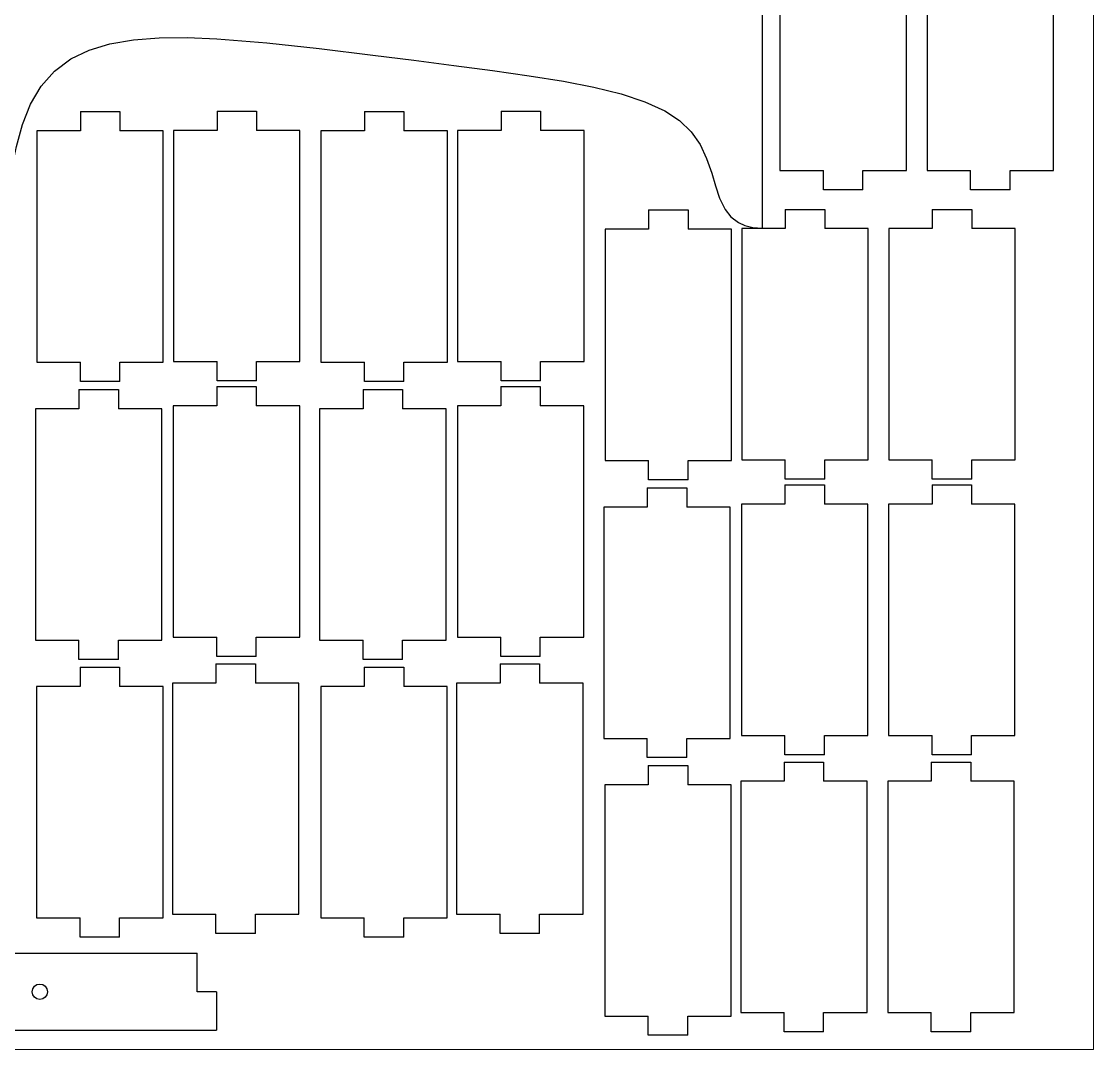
# Model space of a CAD drawing. Header units: millimetres. Extents: x -3928 to -434, y -548 to 1409.
# Drawn here: x -1447.7 to -1169.5, y -548 to -281.2 of the extents above; entities that cross this region are included whole.
import ezdxf

# ---------------------------------------------------------------- set-up
doc = ezdxf.new("R2010")
doc.units = ezdxf.units.MM
doc.header["$MEASUREMENT"] = 0
doc.layers.add('layer 1', color=7, linetype='Continuous')

msp = doc.modelspace()

# ---------------------------------------------------------------- linework, layer by layer
at = {"layer": 'layer 1', "color": 250, "lineweight": 9}
msp.add_lwpolyline([(-2369.48, -547.968), (-1169.48, -547.968), (-1169.48, 352.032), (-2369.48, 352.032), (-2369.48, -547.968)], close=True, dxfattribs=at)
at = {"layer": 'layer 1', "color": 1, "lineweight": 25}
for points in [[(-1250.8405, -259.8908), (-1250.8405, -259.8908), (-1250.8405, -319.8909), (-1250.8405, -319.8909)], [(-1218.0402, -319.8909), (-1218.0402, -319.8909), (-1218.0402, -259.8908), (-1218.0402, -259.8908)], [(-1212.6705, -259.8908), (-1212.6705, -259.8908), (-1212.6705, -319.8909), (-1212.6705, -319.8909)], [(-1179.8702, -319.8909), (-1179.8702, -319.8909), (-1179.8702, -259.8908), (-1179.8702, -259.8908)], [(-1255.4172, -334.839), (-1255.4172, -334.839), (-1255.4172, -273.3393), (-1255.4172, -273.3393)], [(-1432.3698, -304.6369), (-1432.3698, -304.6369), (-1422.1198, -304.6369), (-1422.1198, -304.6369)], [(-1432.3698, -304.6369), (-1432.3698, -304.6369), (-1432.3698, -309.6369), (-1432.3698, -309.6369)], [(-1422.1198, -304.6369), (-1422.1198, -304.6369), (-1422.1198, -309.6369), (-1422.1198, -309.6369)], [(-1396.9144, -304.4933), (-1396.9144, -304.4933), (-1386.6645, -304.4933), (-1386.6645, -304.4933)], [(-1396.9144, -304.4933), (-1396.9144, -304.4933), (-1396.9144, -309.4932), (-1396.9144, -309.4932)], [(-1386.6645, -304.4933), (-1386.6645, -304.4933), (-1386.6645, -309.4932), (-1386.6645, -309.4932)], [(-1358.6598, -304.6369), (-1358.6598, -304.6369), (-1348.4098, -304.6369), (-1348.4098, -304.6369)], [(-1358.6598, -304.6369), (-1358.6598, -304.6369), (-1358.6598, -309.6369), (-1358.6598, -309.6369)], [(-1348.4098, -304.6369), (-1348.4098, -304.6369), (-1348.4098, -309.6369), (-1348.4098, -309.6369)], [(-1323.2044, -304.4933), (-1323.2044, -304.4933), (-1312.9545, -304.4933), (-1312.9545, -304.4933)], [(-1323.2044, -304.4933), (-1323.2044, -304.4933), (-1323.2044, -309.4932), (-1323.2044, -309.4932)], [(-1312.9545, -304.4933), (-1312.9545, -304.4933), (-1312.9545, -309.4932), (-1312.9545, -309.4932)], [(-1443.6449, -309.6369), (-1443.6449, -309.6369), (-1443.6449, -369.637), (-1443.6449, -369.637)], [(-1432.3698, -309.6369), (-1432.3698, -309.6369), (-1443.6449, -309.6369), (-1443.6449, -309.6369)], [(-1410.8447, -309.6369), (-1410.8447, -309.6369), (-1422.1198, -309.6369), (-1422.1198, -309.6369)], [(-1410.8447, -369.637), (-1410.8447, -369.637), (-1410.8447, -309.6369), (-1410.8447, -309.6369)], [(-1408.1896, -309.4932), (-1408.1896, -309.4932), (-1408.1896, -369.4933), (-1408.1896, -369.4933)], [(-1396.9144, -309.4932), (-1396.9144, -309.4932), (-1408.1896, -309.4932), (-1408.1896, -309.4932)], [(-1375.3893, -309.4932), (-1375.3893, -309.4932), (-1386.6645, -309.4932), (-1386.6645, -309.4932)], [(-1375.3893, -369.4933), (-1375.3893, -369.4933), (-1375.3893, -309.4932), (-1375.3893, -309.4932)], [(-1369.9349, -309.6369), (-1369.9349, -309.6369), (-1369.9349, -369.637), (-1369.9349, -369.637)], [(-1358.6598, -309.6369), (-1358.6598, -309.6369), (-1369.9349, -309.6369), (-1369.9349, -309.6369)], [(-1337.1347, -309.6369), (-1337.1347, -309.6369), (-1348.4098, -309.6369), (-1348.4098, -309.6369)], [(-1337.1347, -369.637), (-1337.1347, -369.637), (-1337.1347, -309.6369), (-1337.1347, -309.6369)], [(-1334.4796, -309.4932), (-1334.4796, -309.4932), (-1334.4796, -369.4933), (-1334.4796, -369.4933)], [(-1323.2044, -309.4932), (-1323.2044, -309.4932), (-1334.4796, -309.4932), (-1334.4796, -309.4932)], [(-1301.6793, -309.4932), (-1301.6793, -309.4932), (-1312.9545, -309.4932), (-1312.9545, -309.4932)], [(-1301.6793, -369.4933), (-1301.6793, -369.4933), (-1301.6793, -309.4932), (-1301.6793, -309.4932)], [(-1250.8405, -319.8909), (-1250.8405, -319.8909), (-1239.5653, -319.8909), (-1239.5653, -319.8909)], [(-1239.5653, -324.8908), (-1239.5653, -324.8908), (-1239.5653, -319.8909), (-1239.5653, -319.8909)], [(-1229.3154, -324.8908), (-1229.3154, -324.8908), (-1229.3154, -319.8909), (-1229.3154, -319.8909)], [(-1229.3154, -319.8909), (-1229.3154, -319.8909), (-1218.0402, -319.8909), (-1218.0402, -319.8909)], [(-1212.6705, -319.8909), (-1212.6705, -319.8909), (-1201.3953, -319.8909), (-1201.3953, -319.8909)], [(-1201.3953, -324.8908), (-1201.3953, -324.8908), (-1201.3953, -319.8909), (-1201.3953, -319.8909)], [(-1191.1454, -324.8908), (-1191.1454, -324.8908), (-1191.1454, -319.8909), (-1191.1454, -319.8909)], [(-1191.1454, -319.8909), (-1191.1454, -319.8909), (-1179.8702, -319.8909), (-1179.8702, -319.8909)], [(-1229.3154, -324.8908), (-1229.3154, -324.8908), (-1239.5653, -324.8908), (-1239.5653, -324.8908)], [(-1191.1454, -324.8908), (-1191.1454, -324.8908), (-1201.3953, -324.8908), (-1201.3953, -324.8908)], [(-1284.9498, -330.1369), (-1284.9498, -330.1369), (-1274.6998, -330.1369), (-1274.6998, -330.1369)], [(-1284.9498, -330.1369), (-1284.9498, -330.1369), (-1284.9498, -335.1369), (-1284.9498, -335.1369)], [(-1274.6998, -330.1369), (-1274.6998, -330.1369), (-1274.6998, -335.1369), (-1274.6998, -335.1369)], [(-1249.4944, -329.9933), (-1249.4944, -329.9933), (-1239.2445, -329.9933), (-1239.2445, -329.9933)], [(-1249.4944, -329.9933), (-1249.4944, -329.9933), (-1249.4944, -334.9932), (-1249.4944, -334.9932)], [(-1239.2445, -329.9933), (-1239.2445, -329.9933), (-1239.2445, -334.9932), (-1239.2445, -334.9932)], [(-1211.3244, -329.9933), (-1211.3244, -329.9933), (-1201.0745, -329.9933), (-1201.0745, -329.9933)], [(-1211.3244, -329.9933), (-1211.3244, -329.9933), (-1211.3244, -334.9932), (-1211.3244, -334.9932)], [(-1201.0745, -329.9933), (-1201.0745, -329.9933), (-1201.0745, -334.9932), (-1201.0745, -334.9932)], [(-1296.2249, -335.1369), (-1296.2249, -335.1369), (-1296.2249, -395.137), (-1296.2249, -395.137)], [(-1284.9498, -335.1369), (-1284.9498, -335.1369), (-1296.2249, -335.1369), (-1296.2249, -335.1369)], [(-1263.4247, -335.1369), (-1263.4247, -335.1369), (-1274.6998, -335.1369), (-1274.6998, -335.1369)], [(-1263.4247, -395.137), (-1263.4247, -395.137), (-1263.4247, -335.1369), (-1263.4247, -335.1369)], [(-1260.7696, -334.9932), (-1260.7696, -334.9932), (-1260.7696, -394.9933), (-1260.7696, -394.9933)], [(-1249.4944, -334.9932), (-1249.4944, -334.9932), (-1260.7696, -334.9932), (-1260.7696, -334.9932)], [(-1227.9693, -334.9932), (-1227.9693, -334.9932), (-1239.2445, -334.9932), (-1239.2445, -334.9932)], [(-1227.9693, -394.9933), (-1227.9693, -394.9933), (-1227.9693, -334.9932), (-1227.9693, -334.9932)], [(-1222.5996, -334.9932), (-1222.5996, -334.9932), (-1222.5996, -394.9933), (-1222.5996, -394.9933)], [(-1211.3244, -334.9932), (-1211.3244, -334.9932), (-1222.5996, -334.9932), (-1222.5996, -334.9932)], [(-1189.7993, -334.9932), (-1189.7993, -334.9932), (-1201.0745, -334.9932), (-1201.0745, -334.9932)], [(-1189.7993, -394.9933), (-1189.7993, -394.9933), (-1189.7993, -334.9932), (-1189.7993, -334.9932)], [(-1443.6449, -369.637), (-1443.6449, -369.637), (-1432.3698, -369.637), (-1432.3698, -369.637)], [(-1432.3698, -374.6369), (-1432.3698, -374.6369), (-1432.3698, -369.637), (-1432.3698, -369.637)], [(-1422.1198, -374.6369), (-1422.1198, -374.6369), (-1422.1198, -369.637), (-1422.1198, -369.637)], [(-1422.1198, -369.637), (-1422.1198, -369.637), (-1410.8447, -369.637), (-1410.8447, -369.637)], [(-1408.1896, -369.4933), (-1408.1896, -369.4933), (-1396.9144, -369.4933), (-1396.9144, -369.4933)], [(-1396.9144, -374.4933), (-1396.9144, -374.4933), (-1396.9144, -369.4933), (-1396.9144, -369.4933)], [(-1386.6645, -374.4933), (-1386.6645, -374.4933), (-1386.6645, -369.4933), (-1386.6645, -369.4933)], [(-1386.6645, -369.4933), (-1386.6645, -369.4933), (-1375.3893, -369.4933), (-1375.3893, -369.4933)], [(-1369.9349, -369.637), (-1369.9349, -369.637), (-1358.6598, -369.637), (-1358.6598, -369.637)], [(-1358.6598, -374.6369), (-1358.6598, -374.6369), (-1358.6598, -369.637), (-1358.6598, -369.637)], [(-1348.4098, -374.6369), (-1348.4098, -374.6369), (-1348.4098, -369.637), (-1348.4098, -369.637)], [(-1348.4098, -369.637), (-1348.4098, -369.637), (-1337.1347, -369.637), (-1337.1347, -369.637)], [(-1334.4796, -369.4933), (-1334.4796, -369.4933), (-1323.2044, -369.4933), (-1323.2044, -369.4933)], [(-1323.2044, -374.4933), (-1323.2044, -374.4933), (-1323.2044, -369.4933), (-1323.2044, -369.4933)], [(-1312.9545, -374.4933), (-1312.9545, -374.4933), (-1312.9545, -369.4933), (-1312.9545, -369.4933)], [(-1312.9545, -369.4933), (-1312.9545, -369.4933), (-1301.6793, -369.4933), (-1301.6793, -369.4933)], [(-1422.1198, -374.6369), (-1422.1198, -374.6369), (-1432.3698, -374.6369), (-1432.3698, -374.6369)], [(-1386.6645, -374.4933), (-1386.6645, -374.4933), (-1396.9144, -374.4933), (-1396.9144, -374.4933)], [(-1348.4098, -374.6369), (-1348.4098, -374.6369), (-1358.6598, -374.6369), (-1358.6598, -374.6369)], [(-1312.9545, -374.4933), (-1312.9545, -374.4933), (-1323.2044, -374.4933), (-1323.2044, -374.4933)], [(-1432.7226, -376.7377), (-1432.7226, -376.7377), (-1422.4727, -376.7377), (-1422.4727, -376.7377)], [(-1432.7226, -376.7377), (-1432.7226, -376.7377), (-1432.7226, -381.7376), (-1432.7226, -381.7376)], [(-1422.4727, -376.7377), (-1422.4727, -376.7377), (-1422.4727, -381.7376), (-1422.4727, -381.7376)], [(-1396.9821, -375.9701), (-1396.9821, -375.9701), (-1386.7321, -375.9701), (-1386.7321, -375.9701)], [(-1396.9821, -375.9701), (-1396.9821, -375.9701), (-1396.9821, -380.97), (-1396.9821, -380.97)], [(-1386.7321, -375.9701), (-1386.7321, -375.9701), (-1386.7321, -380.97), (-1386.7321, -380.97)], [(-1359.0126, -376.7377), (-1359.0126, -376.7377), (-1348.7627, -376.7377), (-1348.7627, -376.7377)], [(-1359.0126, -376.7377), (-1359.0126, -376.7377), (-1359.0126, -381.7376), (-1359.0126, -381.7376)], [(-1348.7627, -376.7377), (-1348.7627, -376.7377), (-1348.7627, -381.7376), (-1348.7627, -381.7376)], [(-1323.2721, -375.9701), (-1323.2721, -375.9701), (-1313.0221, -375.9701), (-1313.0221, -375.9701)], [(-1323.2721, -375.9701), (-1323.2721, -375.9701), (-1323.2721, -380.97), (-1323.2721, -380.97)], [(-1313.0221, -375.9701), (-1313.0221, -375.9701), (-1313.0221, -380.97), (-1313.0221, -380.97)], [(-1408.2572, -380.97), (-1408.2572, -380.97), (-1408.2572, -440.9701), (-1408.2572, -440.9701)], [(-1396.9821, -380.97), (-1396.9821, -380.97), (-1408.2572, -380.97), (-1408.2572, -380.97)], [(-1375.457, -380.97), (-1375.457, -380.97), (-1386.7321, -380.97), (-1386.7321, -380.97)], [(-1375.457, -440.9701), (-1375.457, -440.9701), (-1375.457, -380.97), (-1375.457, -380.97)], [(-1334.5472, -380.97), (-1334.5472, -380.97), (-1334.5472, -440.9701), (-1334.5472, -440.9701)], [(-1323.2721, -380.97), (-1323.2721, -380.97), (-1334.5472, -380.97), (-1334.5472, -380.97)], [(-1301.747, -380.97), (-1301.747, -380.97), (-1313.0221, -380.97), (-1313.0221, -380.97)], [(-1301.747, -440.9701), (-1301.747, -440.9701), (-1301.747, -380.97), (-1301.747, -380.97)], [(-1443.9978, -381.7376), (-1443.9978, -381.7376), (-1443.9978, -441.7377), (-1443.9978, -441.7377)], [(-1432.7226, -381.7376), (-1432.7226, -381.7376), (-1443.9978, -381.7376), (-1443.9978, -381.7376)], [(-1411.1976, -381.7376), (-1411.1976, -381.7376), (-1422.4727, -381.7376), (-1422.4727, -381.7376)], [(-1411.1976, -441.7377), (-1411.1976, -441.7377), (-1411.1976, -381.7376), (-1411.1976, -381.7376)], [(-1370.2878, -381.7376), (-1370.2878, -381.7376), (-1370.2878, -441.7377), (-1370.2878, -441.7377)], [(-1359.0126, -381.7376), (-1359.0126, -381.7376), (-1370.2878, -381.7376), (-1370.2878, -381.7376)], [(-1337.4876, -381.7376), (-1337.4876, -381.7376), (-1348.7627, -381.7376), (-1348.7627, -381.7376)], [(-1337.4876, -441.7377), (-1337.4876, -441.7377), (-1337.4876, -381.7376), (-1337.4876, -381.7376)], [(-1260.7696, -394.9933), (-1260.7696, -394.9933), (-1249.4944, -394.9933), (-1249.4944, -394.9933)], [(-1249.4944, -399.9933), (-1249.4944, -399.9933), (-1249.4944, -394.9933), (-1249.4944, -394.9933)], [(-1239.2445, -399.9933), (-1239.2445, -399.9933), (-1239.2445, -394.9933), (-1239.2445, -394.9933)], [(-1239.2445, -394.9933), (-1239.2445, -394.9933), (-1227.9693, -394.9933), (-1227.9693, -394.9933)], [(-1222.5996, -394.9933), (-1222.5996, -394.9933), (-1211.3244, -394.9933), (-1211.3244, -394.9933)], [(-1211.3244, -399.9933), (-1211.3244, -399.9933), (-1211.3244, -394.9933), (-1211.3244, -394.9933)], [(-1201.0745, -399.9933), (-1201.0745, -399.9933), (-1201.0745, -394.9933), (-1201.0745, -394.9933)], [(-1201.0745, -394.9933), (-1201.0745, -394.9933), (-1189.7993, -394.9933), (-1189.7993, -394.9933)], [(-1296.2249, -395.137), (-1296.2249, -395.137), (-1284.9498, -395.137), (-1284.9498, -395.137)], [(-1284.9498, -400.1369), (-1284.9498, -400.1369), (-1284.9498, -395.137), (-1284.9498, -395.137)], [(-1274.6998, -400.1369), (-1274.6998, -400.1369), (-1274.6998, -395.137), (-1274.6998, -395.137)], [(-1274.6998, -395.137), (-1274.6998, -395.137), (-1263.4247, -395.137), (-1263.4247, -395.137)], [(-1274.6998, -400.1369), (-1274.6998, -400.1369), (-1284.9498, -400.1369), (-1284.9498, -400.1369)], [(-1239.2445, -399.9933), (-1239.2445, -399.9933), (-1249.4944, -399.9933), (-1249.4944, -399.9933)], [(-1201.0745, -399.9933), (-1201.0745, -399.9933), (-1211.3244, -399.9933), (-1211.3244, -399.9933)], [(-1285.3026, -402.2377), (-1285.3026, -402.2377), (-1275.0527, -402.2377), (-1275.0527, -402.2377)], [(-1285.3026, -402.2377), (-1285.3026, -402.2377), (-1285.3026, -407.2376), (-1285.3026, -407.2376)], [(-1275.0527, -402.2377), (-1275.0527, -402.2377), (-1275.0527, -407.2376), (-1275.0527, -407.2376)], [(-1249.5621, -401.4701), (-1249.5621, -401.4701), (-1239.3121, -401.4701), (-1239.3121, -401.4701)], [(-1249.5621, -401.4701), (-1249.5621, -401.4701), (-1249.5621, -406.47), (-1249.5621, -406.47)], [(-1239.3121, -401.4701), (-1239.3121, -401.4701), (-1239.3121, -406.47), (-1239.3121, -406.47)], [(-1211.3921, -401.4701), (-1211.3921, -401.4701), (-1201.1421, -401.4701), (-1201.1421, -401.4701)], [(-1211.3921, -401.4701), (-1211.3921, -401.4701), (-1211.3921, -406.47), (-1211.3921, -406.47)], [(-1201.1421, -401.4701), (-1201.1421, -401.4701), (-1201.1421, -406.47), (-1201.1421, -406.47)], [(-1296.5778, -407.2376), (-1296.5778, -407.2376), (-1296.5778, -467.2377), (-1296.5778, -467.2377)], [(-1285.3026, -407.2376), (-1285.3026, -407.2376), (-1296.5778, -407.2376), (-1296.5778, -407.2376)], [(-1263.7776, -407.2376), (-1263.7776, -407.2376), (-1275.0527, -407.2376), (-1275.0527, -407.2376)], [(-1263.7776, -467.2377), (-1263.7776, -467.2377), (-1263.7776, -407.2376), (-1263.7776, -407.2376)], [(-1260.8372, -406.47), (-1260.8372, -406.47), (-1260.8372, -466.4701), (-1260.8372, -466.4701)], [(-1249.5621, -406.47), (-1249.5621, -406.47), (-1260.8372, -406.47), (-1260.8372, -406.47)], [(-1228.037, -406.47), (-1228.037, -406.47), (-1239.3121, -406.47), (-1239.3121, -406.47)], [(-1228.037, -466.4701), (-1228.037, -466.4701), (-1228.037, -406.47), (-1228.037, -406.47)], [(-1222.6672, -406.47), (-1222.6672, -406.47), (-1222.6672, -466.4701), (-1222.6672, -466.4701)], [(-1211.3921, -406.47), (-1211.3921, -406.47), (-1222.6672, -406.47), (-1222.6672, -406.47)], [(-1189.867, -406.47), (-1189.867, -406.47), (-1201.1421, -406.47), (-1201.1421, -406.47)], [(-1189.867, -466.4701), (-1189.867, -466.4701), (-1189.867, -406.47), (-1189.867, -406.47)], [(-1443.9978, -441.7377), (-1443.9978, -441.7377), (-1432.7226, -441.7377), (-1432.7226, -441.7377)], [(-1432.7226, -446.7376), (-1432.7226, -446.7376), (-1432.7226, -441.7377), (-1432.7226, -441.7377)], [(-1422.4727, -446.7376), (-1422.4727, -446.7376), (-1422.4727, -441.7377), (-1422.4727, -441.7377)], [(-1422.4727, -441.7377), (-1422.4727, -441.7377), (-1411.1976, -441.7377), (-1411.1976, -441.7377)], [(-1408.2572, -440.9701), (-1408.2572, -440.9701), (-1396.9821, -440.9701), (-1396.9821, -440.9701)], [(-1396.9821, -445.9701), (-1396.9821, -445.9701), (-1396.9821, -440.9701), (-1396.9821, -440.9701)], [(-1386.7321, -445.9701), (-1386.7321, -445.9701), (-1386.7321, -440.9701), (-1386.7321, -440.9701)], [(-1386.7321, -440.9701), (-1386.7321, -440.9701), (-1375.457, -440.9701), (-1375.457, -440.9701)], [(-1370.2878, -441.7377), (-1370.2878, -441.7377), (-1359.0126, -441.7377), (-1359.0126, -441.7377)], [(-1359.0126, -446.7376), (-1359.0126, -446.7376), (-1359.0126, -441.7377), (-1359.0126, -441.7377)], [(-1348.7627, -446.7376), (-1348.7627, -446.7376), (-1348.7627, -441.7377), (-1348.7627, -441.7377)], [(-1348.7627, -441.7377), (-1348.7627, -441.7377), (-1337.4876, -441.7377), (-1337.4876, -441.7377)], [(-1334.5472, -440.9701), (-1334.5472, -440.9701), (-1323.2721, -440.9701), (-1323.2721, -440.9701)], [(-1323.2721, -445.9701), (-1323.2721, -445.9701), (-1323.2721, -440.9701), (-1323.2721, -440.9701)], [(-1313.0221, -445.9701), (-1313.0221, -445.9701), (-1313.0221, -440.9701), (-1313.0221, -440.9701)], [(-1313.0221, -440.9701), (-1313.0221, -440.9701), (-1301.747, -440.9701), (-1301.747, -440.9701)], [(-1422.4727, -446.7376), (-1422.4727, -446.7376), (-1432.7226, -446.7376), (-1432.7226, -446.7376)], [(-1386.7321, -445.9701), (-1386.7321, -445.9701), (-1396.9821, -445.9701), (-1396.9821, -445.9701)], [(-1348.7627, -446.7376), (-1348.7627, -446.7376), (-1359.0126, -446.7376), (-1359.0126, -446.7376)], [(-1313.0221, -445.9701), (-1313.0221, -445.9701), (-1323.2721, -445.9701), (-1323.2721, -445.9701)], [(-1432.4395, -448.7687), (-1432.4395, -448.7687), (-1422.1895, -448.7687), (-1422.1895, -448.7687)], [(-1432.4395, -448.7687), (-1432.4395, -448.7687), (-1432.4395, -453.7686), (-1432.4395, -453.7686)], [(-1422.1895, -448.7687), (-1422.1895, -448.7687), (-1422.1895, -453.7686), (-1422.1895, -453.7686)], [(-1397.1853, -447.8709), (-1397.1853, -447.8709), (-1386.9354, -447.8709), (-1386.9354, -447.8709)], [(-1397.1853, -447.8709), (-1397.1853, -447.8709), (-1397.1853, -452.8708), (-1397.1853, -452.8708)], [(-1386.9354, -447.8709), (-1386.9354, -447.8709), (-1386.9354, -452.8708), (-1386.9354, -452.8708)], [(-1358.7295, -448.7687), (-1358.7295, -448.7687), (-1348.4795, -448.7687), (-1348.4795, -448.7687)], [(-1358.7295, -448.7687), (-1358.7295, -448.7687), (-1358.7295, -453.7686), (-1358.7295, -453.7686)], [(-1348.4795, -448.7687), (-1348.4795, -448.7687), (-1348.4795, -453.7686), (-1348.4795, -453.7686)], [(-1323.4753, -447.8709), (-1323.4753, -447.8709), (-1313.2254, -447.8709), (-1313.2254, -447.8709)], [(-1323.4753, -447.8709), (-1323.4753, -447.8709), (-1323.4753, -452.8708), (-1323.4753, -452.8708)], [(-1313.2254, -447.8709), (-1313.2254, -447.8709), (-1313.2254, -452.8708), (-1313.2254, -452.8708)], [(-1408.4605, -452.8708), (-1408.4605, -452.8708), (-1408.4605, -512.8709), (-1408.4605, -512.8709)], [(-1397.1853, -452.8708), (-1397.1853, -452.8708), (-1408.4605, -452.8708), (-1408.4605, -452.8708)], [(-1375.6602, -452.8708), (-1375.6602, -452.8708), (-1386.9354, -452.8708), (-1386.9354, -452.8708)], [(-1375.6602, -512.8709), (-1375.6602, -512.8709), (-1375.6602, -452.8708), (-1375.6602, -452.8708)], [(-1334.7505, -452.8708), (-1334.7505, -452.8708), (-1334.7505, -512.8709), (-1334.7505, -512.8709)], [(-1323.4753, -452.8708), (-1323.4753, -452.8708), (-1334.7505, -452.8708), (-1334.7505, -452.8708)], [(-1301.9502, -452.8708), (-1301.9502, -452.8708), (-1313.2254, -452.8708), (-1313.2254, -452.8708)], [(-1301.9502, -512.8709), (-1301.9502, -512.8709), (-1301.9502, -452.8708), (-1301.9502, -452.8708)], [(-1443.7146, -453.7686), (-1443.7146, -453.7686), (-1443.7146, -513.7687), (-1443.7146, -513.7687)], [(-1432.4395, -453.7686), (-1432.4395, -453.7686), (-1443.7146, -453.7686), (-1443.7146, -453.7686)], [(-1410.9144, -453.7686), (-1410.9144, -453.7686), (-1422.1895, -453.7686), (-1422.1895, -453.7686)], [(-1410.9144, -513.7687), (-1410.9144, -513.7687), (-1410.9144, -453.7686), (-1410.9144, -453.7686)], [(-1370.0046, -453.7686), (-1370.0046, -453.7686), (-1370.0046, -513.7687), (-1370.0046, -513.7687)], [(-1358.7295, -453.7686), (-1358.7295, -453.7686), (-1370.0046, -453.7686), (-1370.0046, -453.7686)], [(-1337.2044, -453.7686), (-1337.2044, -453.7686), (-1348.4795, -453.7686), (-1348.4795, -453.7686)], [(-1337.2044, -513.7687), (-1337.2044, -513.7687), (-1337.2044, -453.7686), (-1337.2044, -453.7686)], [(-1296.5778, -467.2377), (-1296.5778, -467.2377), (-1285.3026, -467.2377), (-1285.3026, -467.2377)], [(-1285.3026, -472.2376), (-1285.3026, -472.2376), (-1285.3026, -467.2377), (-1285.3026, -467.2377)], [(-1275.0527, -472.2376), (-1275.0527, -472.2376), (-1275.0527, -467.2377), (-1275.0527, -467.2377)], [(-1275.0527, -467.2377), (-1275.0527, -467.2377), (-1263.7776, -467.2377), (-1263.7776, -467.2377)], [(-1260.8372, -466.4701), (-1260.8372, -466.4701), (-1249.5621, -466.4701), (-1249.5621, -466.4701)], [(-1249.5621, -471.4701), (-1249.5621, -471.4701), (-1249.5621, -466.4701), (-1249.5621, -466.4701)], [(-1239.3121, -471.4701), (-1239.3121, -471.4701), (-1239.3121, -466.4701), (-1239.3121, -466.4701)], [(-1239.3121, -466.4701), (-1239.3121, -466.4701), (-1228.037, -466.4701), (-1228.037, -466.4701)], [(-1222.6672, -466.4701), (-1222.6672, -466.4701), (-1211.3921, -466.4701), (-1211.3921, -466.4701)], [(-1211.3921, -471.4701), (-1211.3921, -471.4701), (-1211.3921, -466.4701), (-1211.3921, -466.4701)], [(-1201.1421, -471.4701), (-1201.1421, -471.4701), (-1201.1421, -466.4701), (-1201.1421, -466.4701)], [(-1201.1421, -466.4701), (-1201.1421, -466.4701), (-1189.867, -466.4701), (-1189.867, -466.4701)], [(-1275.0527, -472.2376), (-1275.0527, -472.2376), (-1285.3026, -472.2376), (-1285.3026, -472.2376)], [(-1239.3121, -471.4701), (-1239.3121, -471.4701), (-1249.5621, -471.4701), (-1249.5621, -471.4701)], [(-1201.1421, -471.4701), (-1201.1421, -471.4701), (-1211.3921, -471.4701), (-1211.3921, -471.4701)], [(-1285.0195, -474.2687), (-1285.0195, -474.2687), (-1274.7695, -474.2687), (-1274.7695, -474.2687)], [(-1285.0195, -474.2687), (-1285.0195, -474.2687), (-1285.0195, -479.2686), (-1285.0195, -479.2686)], [(-1274.7695, -474.2687), (-1274.7695, -474.2687), (-1274.7695, -479.2686), (-1274.7695, -479.2686)], [(-1249.7653, -473.3709), (-1249.7653, -473.3709), (-1239.5154, -473.3709), (-1239.5154, -473.3709)], [(-1249.7653, -473.3709), (-1249.7653, -473.3709), (-1249.7653, -478.3708), (-1249.7653, -478.3708)], [(-1239.5154, -473.3709), (-1239.5154, -473.3709), (-1239.5154, -478.3708), (-1239.5154, -478.3708)], [(-1211.5953, -473.3709), (-1211.5953, -473.3709), (-1201.3454, -473.3709), (-1201.3454, -473.3709)], [(-1211.5953, -473.3709), (-1211.5953, -473.3709), (-1211.5953, -478.3708), (-1211.5953, -478.3708)], [(-1201.3454, -473.3709), (-1201.3454, -473.3709), (-1201.3454, -478.3708), (-1201.3454, -478.3708)], [(-1261.0405, -478.3708), (-1261.0405, -478.3708), (-1261.0405, -538.3709), (-1261.0405, -538.3709)], [(-1249.7653, -478.3708), (-1249.7653, -478.3708), (-1261.0405, -478.3708), (-1261.0405, -478.3708)], [(-1228.2402, -478.3708), (-1228.2402, -478.3708), (-1239.5154, -478.3708), (-1239.5154, -478.3708)], [(-1228.2402, -538.3709), (-1228.2402, -538.3709), (-1228.2402, -478.3708), (-1228.2402, -478.3708)], [(-1222.8705, -478.3708), (-1222.8705, -478.3708), (-1222.8705, -538.3709), (-1222.8705, -538.3709)], [(-1211.5953, -478.3708), (-1211.5953, -478.3708), (-1222.8705, -478.3708), (-1222.8705, -478.3708)], [(-1190.0702, -478.3708), (-1190.0702, -478.3708), (-1201.3454, -478.3708), (-1201.3454, -478.3708)], [(-1190.0702, -538.3709), (-1190.0702, -538.3709), (-1190.0702, -478.3708), (-1190.0702, -478.3708)], [(-1296.2946, -479.2686), (-1296.2946, -479.2686), (-1296.2946, -539.2687), (-1296.2946, -539.2687)], [(-1285.0195, -479.2686), (-1285.0195, -479.2686), (-1296.2946, -479.2686), (-1296.2946, -479.2686)], [(-1263.4944, -479.2686), (-1263.4944, -479.2686), (-1274.7695, -479.2686), (-1274.7695, -479.2686)], [(-1263.4944, -539.2687), (-1263.4944, -539.2687), (-1263.4944, -479.2686), (-1263.4944, -479.2686)], [(-1443.7146, -513.7687), (-1443.7146, -513.7687), (-1432.4395, -513.7687), (-1432.4395, -513.7687)], [(-1432.4395, -518.7686), (-1432.4395, -518.7686), (-1432.4395, -513.7687), (-1432.4395, -513.7687)], [(-1422.1895, -518.7686), (-1422.1895, -518.7686), (-1422.1895, -513.7687), (-1422.1895, -513.7687)], [(-1422.1895, -513.7687), (-1422.1895, -513.7687), (-1410.9144, -513.7687), (-1410.9144, -513.7687)], [(-1408.4605, -512.8709), (-1408.4605, -512.8709), (-1397.1853, -512.8709), (-1397.1853, -512.8709)], [(-1397.1853, -517.8708), (-1397.1853, -517.8708), (-1397.1853, -512.8709), (-1397.1853, -512.8709)], [(-1386.9354, -517.8708), (-1386.9354, -517.8708), (-1386.9354, -512.8709), (-1386.9354, -512.8709)], [(-1386.9354, -512.8709), (-1386.9354, -512.8709), (-1375.6602, -512.8709), (-1375.6602, -512.8709)], [(-1370.0046, -513.7687), (-1370.0046, -513.7687), (-1358.7295, -513.7687), (-1358.7295, -513.7687)], [(-1358.7295, -518.7686), (-1358.7295, -518.7686), (-1358.7295, -513.7687), (-1358.7295, -513.7687)], [(-1348.4795, -518.7686), (-1348.4795, -518.7686), (-1348.4795, -513.7687), (-1348.4795, -513.7687)], [(-1348.4795, -513.7687), (-1348.4795, -513.7687), (-1337.2044, -513.7687), (-1337.2044, -513.7687)], [(-1334.7505, -512.8709), (-1334.7505, -512.8709), (-1323.4753, -512.8709), (-1323.4753, -512.8709)], [(-1323.4753, -517.8708), (-1323.4753, -517.8708), (-1323.4753, -512.8709), (-1323.4753, -512.8709)], [(-1313.2254, -517.8708), (-1313.2254, -517.8708), (-1313.2254, -512.8709), (-1313.2254, -512.8709)], [(-1313.2254, -512.8709), (-1313.2254, -512.8709), (-1301.9502, -512.8709), (-1301.9502, -512.8709)], [(-1422.1895, -518.7686), (-1422.1895, -518.7686), (-1432.4395, -518.7686), (-1432.4395, -518.7686)], [(-1386.9354, -517.8708), (-1386.9354, -517.8708), (-1397.1853, -517.8708), (-1397.1853, -517.8708)], [(-1348.4795, -518.7686), (-1348.4795, -518.7686), (-1358.7295, -518.7686), (-1358.7295, -518.7686)], [(-1313.2254, -517.8708), (-1313.2254, -517.8708), (-1323.4753, -517.8708), (-1323.4753, -517.8708)], [(-1498.7262, -522.9681), (-1498.7262, -522.9681), (-1402.0595, -522.9681), (-1402.0595, -522.9681)], [(-1402.0595, -532.9683), (-1402.0595, -532.9683), (-1402.0595, -522.9681), (-1402.0595, -522.9681)], [(-1397.0596, -532.9683), (-1397.0596, -532.9683), (-1402.0595, -532.9683), (-1402.0595, -532.9683)], [(-1397.0596, -532.9683), (-1397.0596, -532.9683), (-1397.0596, -542.9681), (-1397.0596, -542.9681)], [(-1296.2946, -539.2687), (-1296.2946, -539.2687), (-1285.0195, -539.2687), (-1285.0195, -539.2687)], [(-1285.0195, -544.2686), (-1285.0195, -544.2686), (-1285.0195, -539.2687), (-1285.0195, -539.2687)], [(-1274.7695, -544.2686), (-1274.7695, -544.2686), (-1274.7695, -539.2687), (-1274.7695, -539.2687)], [(-1274.7695, -539.2687), (-1274.7695, -539.2687), (-1263.4944, -539.2687), (-1263.4944, -539.2687)], [(-1261.0405, -538.3709), (-1261.0405, -538.3709), (-1249.7653, -538.3709), (-1249.7653, -538.3709)], [(-1249.7653, -543.3708), (-1249.7653, -543.3708), (-1249.7653, -538.3709), (-1249.7653, -538.3709)], [(-1239.5154, -543.3708), (-1239.5154, -543.3708), (-1239.5154, -538.3709), (-1239.5154, -538.3709)], [(-1239.5154, -538.3709), (-1239.5154, -538.3709), (-1228.2402, -538.3709), (-1228.2402, -538.3709)], [(-1222.8705, -538.3709), (-1222.8705, -538.3709), (-1211.5953, -538.3709), (-1211.5953, -538.3709)], [(-1211.5953, -543.3708), (-1211.5953, -543.3708), (-1211.5953, -538.3709), (-1211.5953, -538.3709)], [(-1201.3454, -543.3708), (-1201.3454, -543.3708), (-1201.3454, -538.3709), (-1201.3454, -538.3709)], [(-1201.3454, -538.3709), (-1201.3454, -538.3709), (-1190.0702, -538.3709), (-1190.0702, -538.3709)], [(-1463.5596, -542.9681), (-1463.5596, -542.9681), (-1397.0596, -542.9681), (-1397.0596, -542.9681)], [(-1274.7695, -544.2686), (-1274.7695, -544.2686), (-1285.0195, -544.2686), (-1285.0195, -544.2686)], [(-1239.5154, -543.3708), (-1239.5154, -543.3708), (-1249.7653, -543.3708), (-1249.7653, -543.3708)], [(-1201.3454, -543.3708), (-1201.3454, -543.3708), (-1211.5953, -543.3708), (-1211.5953, -543.3708)]]:
    msp.add_open_spline(points, degree=3, dxfattribs=at)
for points, knots in [([(-1460.417, -334.839), (-1460.417, -334.839), (-1458.3703, -334.5843), (-1458.3703, -334.5843), (-1458.3703, -334.5843), (-1458.3703, -334.5843), (-1456.6748, -333.8668), (-1456.6748, -333.8668), (-1456.6748, -333.8668), (-1456.6748, -333.8668), (-1455.2754, -332.7548), (-1455.2754, -332.7548), (-1455.2754, -332.7548), (-1455.2754, -332.7548), (-1453.6216, -330.4808), (-1453.6216, -330.4808), (-1453.6216, -330.4808), (-1453.6216, -330.4808), (-1452.366, -327.6448), (-1452.366, -327.6448), (-1452.366, -327.6448), (-1452.366, -327.6448), (-1451.083, -323.2725), (-1451.083, -323.2725), (-1451.083, -323.2725), (-1451.083, -323.2725), (-1450.0035, -318.5227), (-1450.0035, -318.5227), (-1450.0035, -318.5227), (-1450.0035, -318.5227), (-1448.9109, -313.6632), (-1448.9109, -313.6632), (-1448.9109, -313.6632), (-1448.9109, -313.6632), (-1447.3411, -307.9828), (-1447.3411, -307.9828), (-1447.3411, -307.9828), (-1447.3411, -307.9828), (-1445.2787, -302.7211), (-1445.2787, -302.7211), (-1445.2787, -302.7211), (-1445.2787, -302.7211), (-1442.5669, -298.063), (-1442.5669, -298.063), (-1442.5669, -298.063), (-1442.5669, -298.063), (-1439.1044, -294.1211), (-1439.1044, -294.1211), (-1439.1044, -294.1211), (-1439.1044, -294.1211), (-1434.8386, -290.9454), (-1434.8386, -290.9454), (-1434.8386, -290.9454), (-1434.8386, -290.9454), (-1430.1188, -288.6752), (-1430.1188, -288.6752), (-1430.1188, -288.6752), (-1430.1188, -288.6752), (-1424.7001, -287.0461), (-1424.7001, -287.0461), (-1424.7001, -287.0461), (-1424.7001, -287.0461), (-1418.6158, -286.0072), (-1418.6158, -286.0072), (-1418.6158, -286.0072), (-1418.6158, -286.0072), (-1411.9148, -285.4935), (-1411.9148, -285.4935), (-1411.9148, -285.4935), (-1411.9148, -285.4935), (-1404.6585, -285.4297), (-1404.6585, -285.4297), (-1404.6585, -285.4297), (-1404.6585, -285.4297), (-1396.9196, -285.7363), (-1396.9196, -285.7363), (-1396.9196, -285.7363), (-1396.9196, -285.7363), (-1383.9751, -286.7787), (-1383.9751, -286.7787), (-1383.9751, -286.7787), (-1383.9751, -286.7787), (-1370.372, -288.2618), (-1370.372, -288.2618), (-1370.372, -288.2618), (-1370.372, -288.2618), (-1356.4659, -289.9594), (-1356.4659, -289.9594), (-1356.4659, -289.9594), (-1356.4659, -289.9594), (-1345.8702, -291.3027), (-1345.8702, -291.3027), (-1345.8702, -291.3027), (-1345.8702, -291.3027), (-1335.4745, -292.6461), (-1335.4745, -292.6461), (-1335.4745, -292.6461), (-1335.4745, -292.6461), (-1325.4383, -293.9842), (-1325.4383, -293.9842), (-1325.4383, -293.9842), (-1325.4383, -293.9842), (-1315.9155, -295.3406), (-1315.9155, -295.3406), (-1315.9155, -295.3406), (-1315.9155, -295.3406), (-1307.0494, -296.7637), (-1307.0494, -296.7637), (-1307.0494, -296.7637), (-1307.0494, -296.7637), (-1299.1059, -298.2923), (-1299.1059, -298.2923), (-1299.1059, -298.2923), (-1299.1059, -298.2923), (-1292.0243, -300.0276), (-1292.0243, -300.0276), (-1292.0243, -300.0276), (-1292.0243, -300.0276), (-1285.8849, -302.0519), (-1285.8849, -302.0519), (-1285.8849, -302.0519), (-1285.8849, -302.0519), (-1280.735, -304.4405), (-1280.735, -304.4405), (-1280.735, -304.4405), (-1280.735, -304.4405), (-1276.9187, -306.9788), (-1276.9187, -306.9788), (-1276.9187, -306.9788), (-1276.9187, -306.9788), (-1273.8954, -309.891), (-1273.8954, -309.891), (-1273.8954, -309.891), (-1273.8954, -309.891), (-1271.5903, -313.1718), (-1271.5903, -313.1718), (-1271.5903, -313.1718), (-1271.5903, -313.1718), (-1269.8769, -316.7768), (-1269.8769, -316.7768), (-1269.8769, -316.7768), (-1269.8769, -316.7768), (-1268.5663, -320.6108), (-1268.5663, -320.6108), (-1268.5663, -320.6108), (-1268.5663, -320.6108), (-1267.5937, -323.8698), (-1267.5937, -323.8698), (-1267.5937, -323.8698), (-1267.5937, -323.8698), (-1266.5206, -327.0511), (-1266.5206, -327.0511), (-1266.5206, -327.0511), (-1266.5206, -327.0511), (-1265.1003, -329.9841), (-1265.1003, -329.9841), (-1265.1003, -329.9841), (-1265.1003, -329.9841), (-1263.6274, -331.8912), (-1263.6274, -331.8912), (-1263.6274, -331.8912), (-1263.6274, -331.8912), (-1261.6409, -333.4258), (-1261.6409, -333.4258), (-1261.6409, -333.4258), (-1261.6409, -333.4258), (-1259.9476, -334.1786), (-1259.9476, -334.1786), (-1259.9476, -334.1786), (-1259.9476, -334.1786), (-1257.8934, -334.6655), (-1257.8934, -334.6655), (-1257.8934, -334.6655), (-1257.8934, -334.6655), (-1255.4172, -334.839), (-1255.4172, -334.839)], [0, 0, 0, 0, 0.02222222, 0.02222222, 0.02222222, 0.02222222, 0.04444444, 0.04444444, 0.04444444, 0.04444444, 0.06666667, 0.06666667, 0.06666667, 0.06666667, 0.08888889, 0.08888889, 0.08888889, 0.08888889, 0.11111111, 0.11111111, 0.11111111, 0.11111111, 0.13333333, 0.13333333, 0.13333333, 0.13333333, 0.15555556, 0.15555556, 0.15555556, 0.15555556, 0.17777778, 0.17777778, 0.17777778, 0.17777778, 0.2, 0.2, 0.2, 0.2, 0.22222222, 0.22222222, 0.22222222, 0.22222222, 0.24444444, 0.24444444, 0.24444444, 0.24444444, 0.26666667, 0.26666667, 0.26666667, 0.26666667, 0.28888889, 0.28888889, 0.28888889, 0.28888889, 0.31111111, 0.31111111, 0.31111111, 0.31111111, 0.33333333, 0.33333333, 0.33333333, 0.33333333, 0.35555556, 0.35555556, 0.35555556, 0.35555556, 0.37777778, 0.37777778, 0.37777778, 0.37777778, 0.4, 0.4, 0.4, 0.4, 0.42222222, 0.42222222, 0.42222222, 0.42222222, 0.44444444, 0.44444444, 0.44444444, 0.44444444, 0.46666667, 0.46666667, 0.46666667, 0.46666667, 0.48888889, 0.48888889, 0.48888889, 0.48888889, 0.51111111, 0.51111111, 0.51111111, 0.51111111, 0.53333333, 0.53333333, 0.53333333, 0.53333333, 0.55555556, 0.55555556, 0.55555556, 0.55555556, 0.57777778, 0.57777778, 0.57777778, 0.57777778, 0.6, 0.6, 0.6, 0.6, 0.62222222, 0.62222222, 0.62222222, 0.62222222, 0.64444444, 0.64444444, 0.64444444, 0.64444444, 0.66666667, 0.66666667, 0.66666667, 0.66666667, 0.68888889, 0.68888889, 0.68888889, 0.68888889, 0.71111111, 0.71111111, 0.71111111, 0.71111111, 0.73333333, 0.73333333, 0.73333333, 0.73333333, 0.75555556, 0.75555556, 0.75555556, 0.75555556, 0.77777778, 0.77777778, 0.77777778, 0.77777778, 0.8, 0.8, 0.8, 0.8, 0.82222222, 0.82222222, 0.82222222, 0.82222222, 0.84444444, 0.84444444, 0.84444444, 0.84444444, 0.86666667, 0.86666667, 0.86666667, 0.86666667, 0.88888889, 0.88888889, 0.88888889, 0.88888889, 0.91111111, 0.91111111, 0.91111111, 0.91111111, 0.93333333, 0.93333333, 0.93333333, 0.93333333, 0.95555556, 0.95555556, 0.95555556, 0.95555556, 1, 1, 1, 1]), ([(-1444.8931, -532.9683), (-1444.8931, -532.9683), (-1444.7407, -533.7334), (-1444.7407, -533.7334), (-1444.7407, -533.7334), (-1444.7407, -533.7334), (-1444.3071, -534.3822), (-1444.3071, -534.3822), (-1444.3071, -534.3822), (-1444.3071, -534.3822), (-1443.6583, -534.8158), (-1443.6583, -534.8158), (-1443.6583, -534.8158), (-1443.6583, -534.8158), (-1442.8928, -534.9682), (-1442.8928, -534.9682), (-1442.8928, -534.9682), (-1442.8928, -534.9682), (-1442.1276, -534.8158), (-1442.1276, -534.8158), (-1442.1276, -534.8158), (-1442.1276, -534.8158), (-1441.4789, -534.3822), (-1441.4789, -534.3822), (-1441.4789, -534.3822), (-1441.4789, -534.3822), (-1441.0453, -533.7334), (-1441.0453, -533.7334), (-1441.0453, -533.7334), (-1441.0453, -533.7334), (-1440.8929, -532.9683), (-1440.8929, -532.9683), (-1440.8929, -532.9683), (-1440.8929, -532.9683), (-1441.0453, -532.2027), (-1441.0453, -532.2027), (-1441.0453, -532.2027), (-1441.0453, -532.2027), (-1441.4789, -531.554), (-1441.4789, -531.554), (-1441.4789, -531.554), (-1441.4789, -531.554), (-1442.1276, -531.1204), (-1442.1276, -531.1204), (-1442.1276, -531.1204), (-1442.1276, -531.1204), (-1442.8928, -530.968), (-1442.8928, -530.968), (-1442.8928, -530.968), (-1442.8928, -530.968), (-1443.6583, -531.1204), (-1443.6583, -531.1204), (-1443.6583, -531.1204), (-1443.6583, -531.1204), (-1444.3071, -531.554), (-1444.3071, -531.554), (-1444.3071, -531.554), (-1444.3071, -531.554), (-1444.7407, -532.2027), (-1444.7407, -532.2027), (-1444.7407, -532.2027), (-1444.7407, -532.2027), (-1444.8931, -532.9683), (-1444.8931, -532.9683)], [0, 0, 0, 0, 0.05882353, 0.05882353, 0.05882353, 0.05882353, 0.11764706, 0.11764706, 0.11764706, 0.11764706, 0.17647059, 0.17647059, 0.17647059, 0.17647059, 0.23529412, 0.23529412, 0.23529412, 0.23529412, 0.29411765, 0.29411765, 0.29411765, 0.29411765, 0.35294118, 0.35294118, 0.35294118, 0.35294118, 0.41176471, 0.41176471, 0.41176471, 0.41176471, 0.47058824, 0.47058824, 0.47058824, 0.47058824, 0.52941176, 0.52941176, 0.52941176, 0.52941176, 0.58823529, 0.58823529, 0.58823529, 0.58823529, 0.64705882, 0.64705882, 0.64705882, 0.64705882, 0.70588235, 0.70588235, 0.70588235, 0.70588235, 0.76470588, 0.76470588, 0.76470588, 0.76470588, 0.82352941, 0.82352941, 0.82352941, 0.82352941, 0.88235294, 0.88235294, 0.88235294, 0.88235294, 1, 1, 1, 1])]:
    msp.add_open_spline(points, degree=3, knots=knots, dxfattribs=at)

doc.saveas('drawing.dxf')
